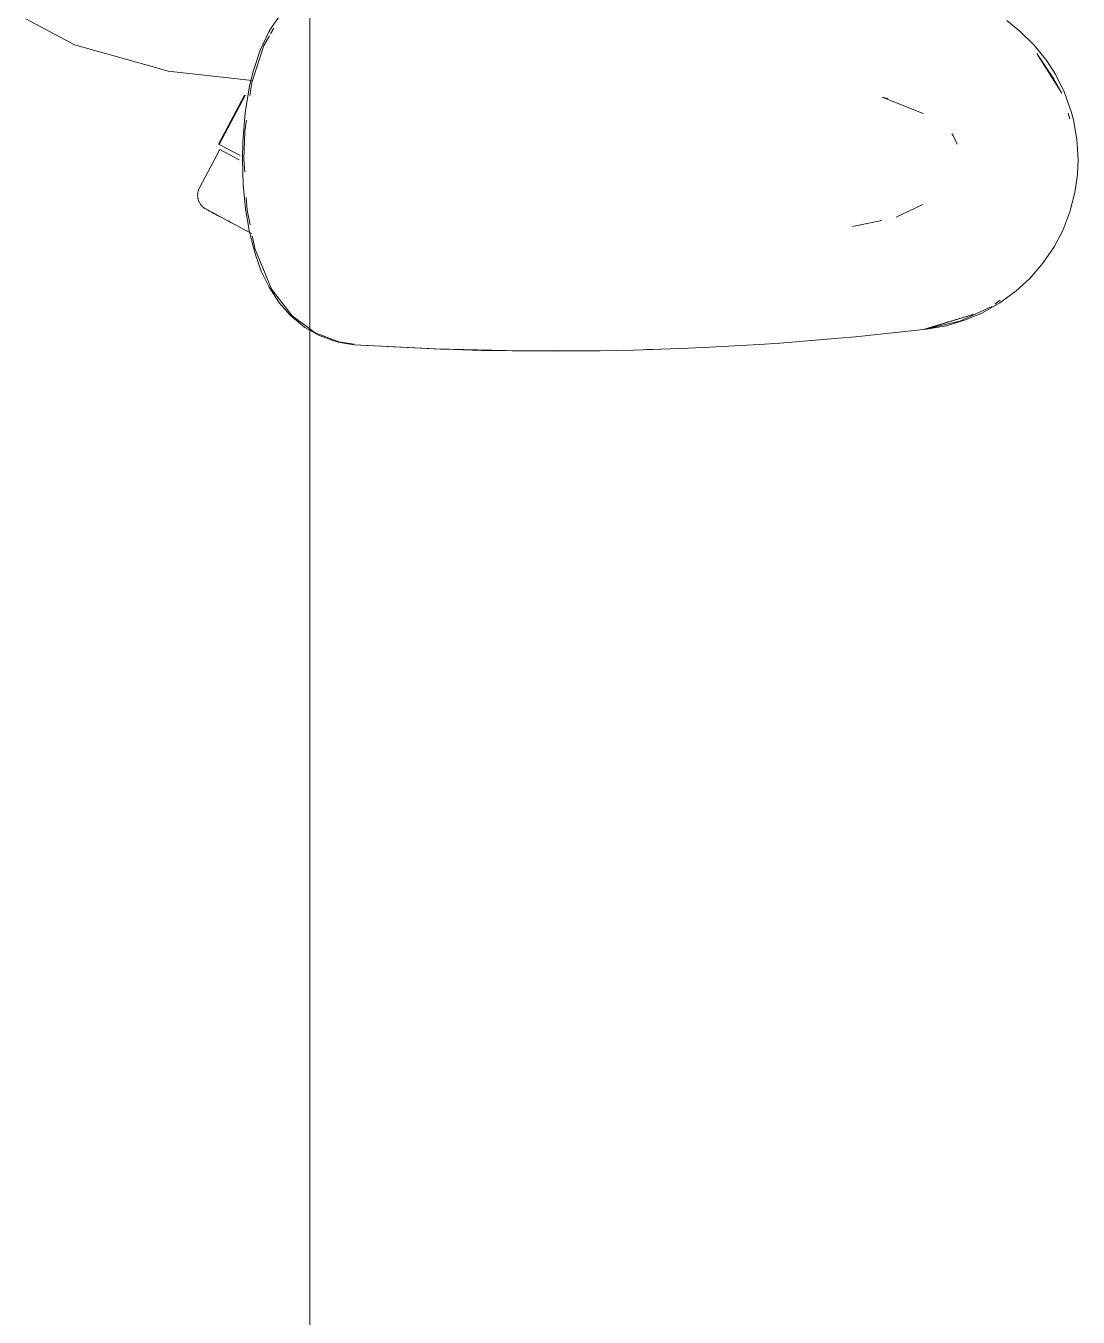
# Model space of a CAD drawing. Header units: millimetres. Extents: x 155927 to 326028, y -36033 to 97293.
# Drawn here: x 223392.7 to 223658.8, y 19654.6 to 19981.2 of the extents above; entities that cross this region are included whole.
import ezdxf

# ---------------------------------------------------------------- set-up
doc = ezdxf.new("R2010")
doc.units = ezdxf.units.MM
doc.header["$MEASUREMENT"] = 0
doc.layers.add('G-IMPT', color=8, linetype='CONTINUOUS', lineweight=9)
doc.layers.add('I-FURN', color=8, linetype='CONTINUOUS', lineweight=9)

msp = doc.modelspace()

# ---------------------------------------------------------------- linework, layer by layer
at = {"layer": 'G-IMPT'}
for p, q in [((223457.41, 19984.48), (223454.97, 19981.02)), ((223403.91, 19977), (223392.68, 19983.01)), ((223454.16, 19979.65), (223454.97, 19981.02)), ((223454.57, 19979.15), (223455.43, 19980.59)), ((223644.04, 19979.88), (223640.73, 19982.51)), ((223451.96, 19975.01), (223454.16, 19979.65)), ((223452.82, 19976.23), (223454.29, 19978.68)), ((223647.64, 19976.33), (223644.04, 19979.88)), ((223405.02, 19976.4), (223403.91, 19977)), ((223426.37, 19970.39), (223405.02, 19976.4)), ((223449.79, 19966.84), (223452.82, 19976.23)), ((223450.22, 19969.92), (223451.96, 19975.01)), ((223647.64, 19976.33), (223650.83, 19972.36)), ((223654.69, 19964.21), (223648.37, 19974.16)), ((223652.53, 19967.88), (223648.37, 19974.16)), ((223653.1, 19968.81), (223650.83, 19972.36)), ((223426.37, 19970.39), (223428.63, 19969.76)), ((223449.91, 19967.34), (223428.63, 19969.76)), ((223450.22, 19969.92), (223449.24, 19966)), ((223654.69, 19964.21), (223652.53, 19967.88)), ((223655.34, 19964.3), (223653.1, 19968.81)), ((223449.24, 19966), (223448.12, 19959.23)), ((223449.33, 19963.55), (223449.79, 19966.84)), ((223655.34, 19964.3), (223657.05, 19959.53)), ((223609.21, 19963.13), (223610.65, 19962.84)), ((223609.21, 19963.13), (223619.63, 19958.99)), ((223447.55, 19951.92), (223448.12, 19959.23)), ((223656.25, 19959.09), (223656.68, 19957.68)), ((223657.61, 19957.4), (223657.05, 19959.53)), ((223448.06, 19954.58), (223447.83, 19947.41)), ((223448.06, 19954.58), (223448.46, 19957.36)), ((223658.49, 19952.45), (223657.61, 19957.4)), ((223447.55, 19951.92), (223447.46, 19947.41)), ((223627.16, 19953.46), (223626.86, 19953.91)), ((223628.17, 19951.24), (223627.16, 19953.46)), ((223658.79, 19947.41), (223658.49, 19952.45)), ((223447.46, 19947.41), (223447.64, 19941.07)), ((223448.02, 19944.3), (223447.83, 19947.41)), ((223658.79, 19947.41), (223658.62, 19943.56)), ((223657.97, 19939.05), (223658.62, 19943.56)), ((223448.21, 19934.92), (223447.64, 19941.07)), ((223657.97, 19939.05), (223656.71, 19934.18)), ((223448.21, 19934.92), (223449.21, 19928.99)), ((223448.62, 19934.59), (223448.42, 19937.79)), ((223619.54, 19936.03), (223612.76, 19932.77)), ((223449.39, 19930.84), (223448.62, 19934.59)), ((223601.71, 19930.43), (223609.14, 19932)), ((223654.87, 19929.47), (223656.71, 19934.18)), ((223450.63, 19923.51), (223449.21, 19928.99)), ((223652.69, 19925.31), (223654.87, 19929.47)), ((223450.66, 19924.63), (223449.95, 19928.09)), ((223652.69, 19925.31), (223649.85, 19921.14)), ((223450.63, 19923.51), (223452.22, 19919.18)), ((223450.66, 19924.63), (223452.99, 19919)), ((223454.2, 19915.1), (223452.22, 19919.18)), ((223454.83, 19914.61), (223452.99, 19919)), ((223649.85, 19921.14), (223646.53, 19917.31)), ((223454.2, 19915.1), (223456.86, 19911.06)), ((223643.1, 19914.14), (223646.53, 19917.31)), ((223460.04, 19907.82), (223454.83, 19914.61)), ((223639.05, 19911.84), (223637.73, 19910.83)), ((223643.1, 19914.14), (223639.01, 19911.15)), ((223456.86, 19911.06), (223459.53, 19908.02)), ((223628.88, 19906.5), (223636.95, 19910.24)), ((223634.57, 19908.63), (223630.33, 19906.82)), ((223634.57, 19908.63), (223639.01, 19911.15)), ((223463.27, 19904.94), (223459.53, 19908.02)), ((223464.46, 19904.55), (223460.04, 19907.82)), ((223619.91, 19904.46), (223632.37, 19908.29)), ((223619.91, 19904.46), (223623.23, 19905.38)), ((223620.42, 19904.46), (223625.47, 19905.36)), ((223628.88, 19906.5), (223620.48, 19904.59)), ((223632.37, 19908.29), (223623.23, 19905.38)), ((223630.33, 19906.82), (223625.47, 19905.36)), ((223464.46, 19904.26), (223463.27, 19904.94)), ((223465.67, 19903.65), (223464.46, 19904.55)), ((223466.7, 19902.98), (223464.46, 19904.26)), ((223471.86, 19901.24), (223465.67, 19903.65)), ((223466.7, 19902.98), (223470.34, 19901.59)), ((223583.31, 19900.96), (223598.37, 19902.21)), ((223598.37, 19902.21), (223602.5, 19902.56)), ((223602.5, 19902.56), (223620.42, 19904.46)), ((223471.69, 19901.22), (223470.34, 19901.59)), ((223471.69, 19901.22), (223474.08, 19900.78)), ((223471.86, 19901.24), (223475.71, 19900.66)), ((223475.73, 19900.53), (223474.08, 19900.78)), ((223496.3, 19899.48), (223475.73, 19900.53)), ((223497.51, 19899.44), (223475.73, 19900.53)), ((223475.73, 19900.53), (223477.33, 19900.41)), ((223497.51, 19899.44), (223477.33, 19900.41)), ((223517.7, 19898.97), (223496.3, 19899.48)), ((223507.87, 19899.13), (223496.3, 19899.48)), ((223496.3, 19899.48), (223497.51, 19899.44)), ((223517.7, 19898.97), (223497.51, 19899.44)), ((223537.88, 19899.02), (223507.87, 19899.13)), ((223517.7, 19898.97), (223507.87, 19899.13)), ((223507.87, 19899.13), (223527.09, 19898.93)), ((223515.66, 19898.99), (223513.75, 19899.06)), ((223517.7, 19899.01), (223515.66, 19898.99)), ((223537.88, 19899.02), (223517.7, 19898.97)), ((223537.88, 19899.02), (223527.09, 19898.93)), ((223537.88, 19899.02), (223546.3, 19899.18)), ((223558.06, 19899.57), (223546.3, 19899.18)), ((223551.24, 19899.32), (223549.74, 19899.31)), ((223553.17, 19899.43), (223551.24, 19899.32)), ((223558.06, 19899.57), (223564.08, 19899.83)), ((223578.22, 19900.64), (223564.08, 19899.83)), ((223583.31, 19900.96), (223578.22, 19900.64)), ((223591.5, 19901.61), (223593.17, 19901.78))]:
    msp.add_line(p, q, dxfattribs=at)
at = {"layer": 'I-FURN'}
for p, q in [((223464.46, 19469.61), (223464.46, 20869.61)), ((223464.46, 20869.61), (223464.46, 19469.61)), ((223447.96, 19963.63), (223441.38, 19951.27)), ((223441.56, 19951.18), (223448.13, 19963.54)), ((223448.13, 19963.54), (223448.22, 19963.49)), ((223446.85, 19948.37), (223441.56, 19951.18)), ((223441.74, 19949.95), (223436.59, 19940.26)), ((223446.66, 19947.34), (223441.74, 19949.95)), ((223436.12, 19938.52), (223436.13, 19938.69)), ((223436.12, 19938.36), (223436.12, 19938.52)), ((223436.12, 19938.2), (223436.12, 19938.36)), ((223436.13, 19938.04), (223436.12, 19938.2)), ((223436.13, 19938.69), (223436.15, 19938.85)), ((223436.15, 19937.88), (223436.13, 19938.04)), ((223436.15, 19938.85), (223436.17, 19939.01)), ((223436.17, 19939.01), (223436.2, 19939.16)), ((223436.2, 19939.16), (223436.23, 19939.32)), ((223436.23, 19939.32), (223436.27, 19939.48)), ((223436.27, 19939.48), (223436.32, 19939.63)), ((223436.32, 19939.63), (223436.37, 19939.78)), ((223436.37, 19939.78), (223436.43, 19939.93)), ((223436.43, 19939.93), (223436.5, 19940.08)), ((223436.5, 19940.08), (223436.57, 19940.23)), ((223436.57, 19940.23), (223436.59, 19940.26)), ((223436.17, 19937.72), (223436.15, 19937.88)), ((223436.2, 19937.56), (223436.17, 19937.72)), ((223436.24, 19937.41), (223436.2, 19937.56)), ((223436.28, 19937.25), (223436.24, 19937.41)), ((223436.33, 19937.1), (223436.28, 19937.25)), ((223436.38, 19936.94), (223436.33, 19937.1)), ((223436.44, 19936.79), (223436.38, 19936.94)), ((223436.51, 19936.65), (223436.44, 19936.79)), ((223436.58, 19936.5), (223436.51, 19936.65)), ((223436.66, 19936.36), (223436.58, 19936.5)), ((223436.74, 19936.22), (223436.66, 19936.36)), ((223436.83, 19936.09), (223436.74, 19936.22)), ((223436.92, 19935.96), (223436.83, 19936.09)), ((223437.02, 19935.83), (223436.92, 19935.96)), ((223437.12, 19935.71), (223437.02, 19935.83)), ((223437.23, 19935.59), (223437.12, 19935.71)), ((223437.35, 19935.47), (223437.23, 19935.59)), ((223437.46, 19935.37), (223437.35, 19935.47)), ((223437.59, 19935.26), (223437.46, 19935.37)), ((223437.71, 19935.16), (223437.59, 19935.26)), ((223437.84, 19935.07), (223437.71, 19935.16)), ((223437.98, 19934.98), (223437.84, 19935.07)), ((223438.12, 19934.89), (223437.98, 19934.98)), ((223438.26, 19934.81), (223438.12, 19934.89)), ((223438.3, 19934.79), (223438.26, 19934.81)), ((223438.26, 19934.81), (223438.26, 19934.81)), ((223438.26, 19934.81), (223438.28, 19934.8)), ((223438.28, 19934.8), (223438.34, 19934.77)), ((223438.39, 19934.74), (223438.3, 19934.79)), ((223438.34, 19934.77), (223438.44, 19934.72)), ((223438.51, 19934.68), (223438.39, 19934.74)), ((223438.44, 19934.72), (223438.58, 19934.64)), ((223438.67, 19934.59), (223438.51, 19934.68)), ((223438.58, 19934.64), (223438.76, 19934.55)), ((223438.87, 19934.49), (223438.67, 19934.59)), ((223438.76, 19934.55), (223438.98, 19934.43)), ((223439.11, 19934.36), (223438.87, 19934.49)), ((223438.98, 19934.43), (223439.24, 19934.29)), ((223439.39, 19934.21), (223439.11, 19934.36)), ((223439.24, 19934.29), (223439.53, 19934.13)), ((223439.71, 19934.04), (223439.39, 19934.21)), ((223439.53, 19934.13), (223439.87, 19933.96)), ((223440.06, 19933.85), (223439.71, 19934.04)), ((223439.87, 19933.96), (223440.24, 19933.76)), ((223440.46, 19933.64), (223440.06, 19933.85)), ((223440.24, 19933.76), (223440.65, 19933.54)), ((223440.89, 19933.41), (223440.46, 19933.64)), ((223440.65, 19933.54), (223441.1, 19933.3)), ((223441.35, 19933.17), (223440.89, 19933.41)), ((223441.1, 19933.3), (223441.58, 19933.05)), ((223441.85, 19932.9), (223441.35, 19933.17)), ((223441.58, 19933.05), (223442.1, 19932.77)), ((223442.39, 19932.62), (223441.85, 19932.9)), ((223442.1, 19932.77), (223442.65, 19932.48)), ((223442.96, 19932.31), (223442.39, 19932.62)), ((223442.65, 19932.48), (223443.23, 19932.17)), ((223443.23, 19932.17), (223443.85, 19931.84)), ((223443.85, 19931.84), (223444.5, 19931.5)), ((223444.5, 19931.5), (223445.17, 19931.14)), ((223445.17, 19931.14), (223445.88, 19930.76)), ((223445.88, 19930.76), (223446.62, 19930.37)), ((223446.62, 19930.37), (223447.38, 19929.96)), ((223447.38, 19929.96), (223448.16, 19929.54)), ((223448.16, 19929.54), (223448.98, 19929.11)), ((223448.98, 19929.11), (223449.81, 19928.67))]:
    msp.add_line(p, q, dxfattribs=at)

doc.saveas('drawing.dxf')
